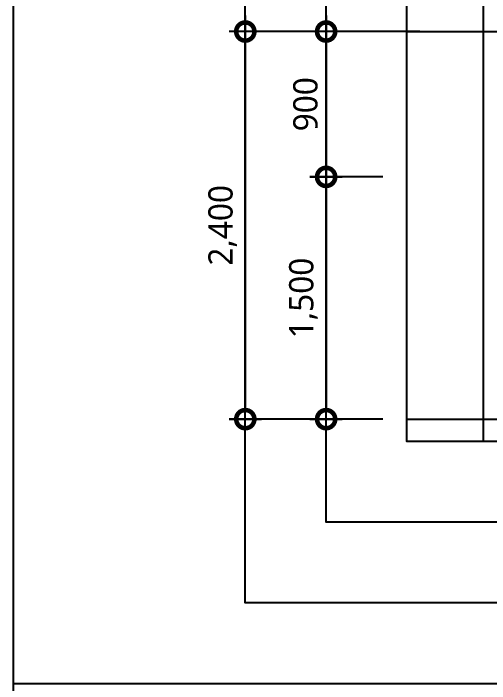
# Model space of a CAD drawing. Header units: millimetres. Extents: x 2213 to 82676, y 1050 to 28650.
# Drawn here: x 17493 to 20439, y 14850 to 19000 of the extents above; entities that cross this region are included whole.
import ezdxf

# ---------------------------------------------------------------- set-up
doc = ezdxf.new("R2010")
doc.units = ezdxf.units.MM
doc.header["$LTSCALE"] = 200
doc.header["$PDMODE"] = 3
doc.linetypes.add('CEN', pattern=[62, 60, -1, 0, -1])
doc.layers.get('Defpoints').update_dxf_attribs({"color": 137})
for name, color, linetype in [('01-CEN', 1, 'CEN'), ('1', 1, 'Continuous'), ('3', 3, 'Continuous'), ('DIM', 7, 'Continuous')]:
    doc.layers.add(name, color=color, linetype=linetype)
doc.layers.add('02Waste', color=171, linetype='Continuous', plot=False)
doc.styles.add('맑은고딕', font='malgun.ttf')
doc.styles.add('스타일1', font='malgun.ttf')
doc.dimstyles.new('CJA-50', dxfattribs={"dimscale": 50, "dimtxt": 3, "dimasz": 1, "dimexe": 2, "dimexo": 3, "dimgap": 1, "dimtad": 1, "dimdec": 0, "dimzin": 1, "dimdsep": 46, "dimlunit": 6, "dimtxsty": '스타일1', "dimblk": 'GAUN-DOT', "dimcen": -2, "dimdle": 2, "dimclrd": 256, "dimclre": 256, "dimclrt": 3, "dimadec": 0, "dimazin": 0, "dimtfac": 1, "dimtdec": 0, "dimtix": 1, "dimtmove": 2, "dimatfit": 3, "dimldrblk": 'DOTSMALL', "dimfxl": 1, "dimtolj": 1, "dimtzin": 1, "dimarcsym": 0})

# ---------------------------------------------------------------- blocks, each defined once
blk = doc.blocks.new('GAUN-DOT')
at = {"linetype": 'ByBlock'}
for p, q in [((0, -2), (0, 2)), ((2, 0), (-2, 0))]:
    blk.add_line(p, q, dxfattribs=at)
at = {"const_width": 2.25}
blk.add_lwpolyline([(0, 0.28125, 1), (0, -0.28125, 1)], format="xyb", close=True, dxfattribs=at)
blk = doc.blocks.new('*D297')
at = {"layer": 'Defpoints', "color": 0, "transparency": 16777216}
for p in [(20157.6, 18887.4), (18928.1, 16487.4), (19928.1, 16487.4)]:
    blk.add_point(p, dxfattribs=at)
at = {"layer": 'DIM', "lineweight": -2, "transparency": 16777216}
for p, q in [((20007.6, 18887.4), (18828.1, 18887.4)), ((18928.1, 18837.4), (18928.1, 16537.4)), ((19778.1, 16487.4), (18828.1, 16487.4))]:
    blk.add_line(p, q, dxfattribs=at)
at = {"layer": 'DIM', "lineweight": -2, "transparency": 16777216, "xscale": 50, "yscale": 50, "zscale": 50}
for p, rotation in [((18928.1, 18887.4), 90), ((18928.1, 16487.4), 270)]:
    blk.add_blockref('GAUN-DOT', p, dxfattribs=dict(at, rotation=rotation))
at = {"layer": 'DIM', "color": 3, "transparency": 16777216, "insert": (18788, 17687.4), "char_height": 150, "attachment_point": 5, "rotation": 90, "style": '맑은고딕'}
blk.add_mtext('\\A1;2,400', dxfattribs=at)
blk = doc.blocks.new('_DotSmall')
at = {"layer": 'DIM'}
h = blk.add_hatch(color=256, dxfattribs=at)
edge = h.paths.add_edge_path()
edge.add_arc((0, 0), 0.2, 0, 360)
at = {"layer": 'DIM', "linetype": 'ByBlock'}
blk.add_circle((0, 0), 0.2, dxfattribs=at)
blk = doc.blocks.new('*D290')
at = {"layer": 'Defpoints', "color": 0, "transparency": 16777216}
for p in [(20069.5, 18887.4), (19428.1, 17987.4), (19928.1, 17987.4)]:
    blk.add_point(p, dxfattribs=at)
at = {"layer": 'DIM', "lineweight": -2, "transparency": 16777216}
for p, q in [((19919.5, 18887.4), (19328.1, 18887.4)), ((19428.1, 18837.4), (19428.1, 18037.4)), ((19778.1, 17987.4), (19328.1, 17987.4))]:
    blk.add_line(p, q, dxfattribs=at)
at = {"layer": 'DIM', "lineweight": -2, "transparency": 16777216, "xscale": 50, "yscale": 50, "zscale": 50}
for p, rotation in [((19428.1, 18887.4), 90), ((19428.1, 17987.4), 270)]:
    blk.add_blockref('GAUN-DOT', p, dxfattribs=dict(at, rotation=rotation))
at = {"layer": 'DIM', "color": 3, "transparency": 16777216, "insert": (19300.6, 18437.4), "char_height": 150, "attachment_point": 5, "rotation": 90, "style": '맑은고딕'}
blk.add_mtext('\\A1;900', dxfattribs=at)
blk = doc.blocks.new('*D291')
at = {"layer": 'Defpoints', "color": 0, "transparency": 16777216}
for p in [(19928.1, 17987.4), (19428.1, 16487.4), (19928.1, 16487.4)]:
    blk.add_point(p, dxfattribs=at)
at = {"layer": 'DIM', "lineweight": -2, "transparency": 16777216}
for p, q in [((19778.1, 17987.4), (19328.1, 17987.4)), ((19428.1, 17937.4), (19428.1, 16537.4)), ((19778.1, 16487.4), (19328.1, 16487.4))]:
    blk.add_line(p, q, dxfattribs=at)
at = {"layer": 'DIM', "lineweight": -2, "transparency": 16777216, "xscale": 50, "yscale": 50, "zscale": 50}
for p, rotation in [((19428.1, 17987.4), 90), ((19428.1, 16487.4), 270)]:
    blk.add_blockref('GAUN-DOT', p, dxfattribs=dict(at, rotation=rotation))
at = {"layer": 'DIM', "color": 3, "transparency": 16777216, "insert": (19287.6, 17237.4), "char_height": 150, "attachment_point": 5, "rotation": 90, "style": '맑은고딕'}
blk.add_mtext('\\A1;1,500', dxfattribs=at)

msp = doc.modelspace()

# ---------------------------------------------------------------- linework, layer by layer
at = {"layer": '01-CEN'}
msp.add_line((20398.8, 19395), (20398.8, 16350), dxfattribs=at)
at = {"layer": '02Waste'}
for points in [[(24813.3, 15350), (18928.1, 15350), (18928.1, 20395), (24813.3, 20395)], [(24313.3, 15850), (19428.1, 15850), (19428.1, 19895), (24313.3, 19895)]]:
    msp.add_lwpolyline(points, close=True, dxfattribs=at)
msp.add_lwpolyline([(23813.3, 16350), (19928.1, 16350), (19928.1, 19395), (23813.3, 19395), (23813.3, 16350)], dxfattribs=at)
at = {"layer": '1'}
for p, q in [((19928.1, 18887.4), (23813.3, 18887.4)), ((19928.1, 16487.4), (23813.3, 16487.4))]:
    msp.add_line(p, q, dxfattribs=at)
at = {"layer": '3'}
for p, q in [((17493.4, 1250), (17493.4, 28650)), ((17493.4, 14850), (36850, 14850))]:
    msp.add_line(p, q, dxfattribs=at)

# ---------------------------------------------------------------- dimensions: what is measured, and where the dimension line sits
at = {"layer": 'DIM'}
for base, p1, p2, picture, middle in [((18928.1, 16487.4), (20157.6, 18887.4), (19928.1, 16487.4), '*D297', (18788, 17687.4)), ((19428.1, 17987.4), (20069.5, 18887.4), (19928.1, 17987.4), '*D290', (19300.6, 18437.4)), ((19428.1, 16487.4), (19928.1, 17987.4), (19928.1, 16487.4), '*D291', (19287.6, 17237.4))]:
    dim = msp.add_linear_dim(base=base, p1=p1, p2=p2, angle=270, dimstyle='CJA-50', override={"dimtxsty": '맑은고딕'}, dxfattribs=at)
    dim.commit()
    dim.dimension.update_dxf_attribs({"geometry": picture, "text_midpoint": middle})

doc.saveas('drawing.dxf')
